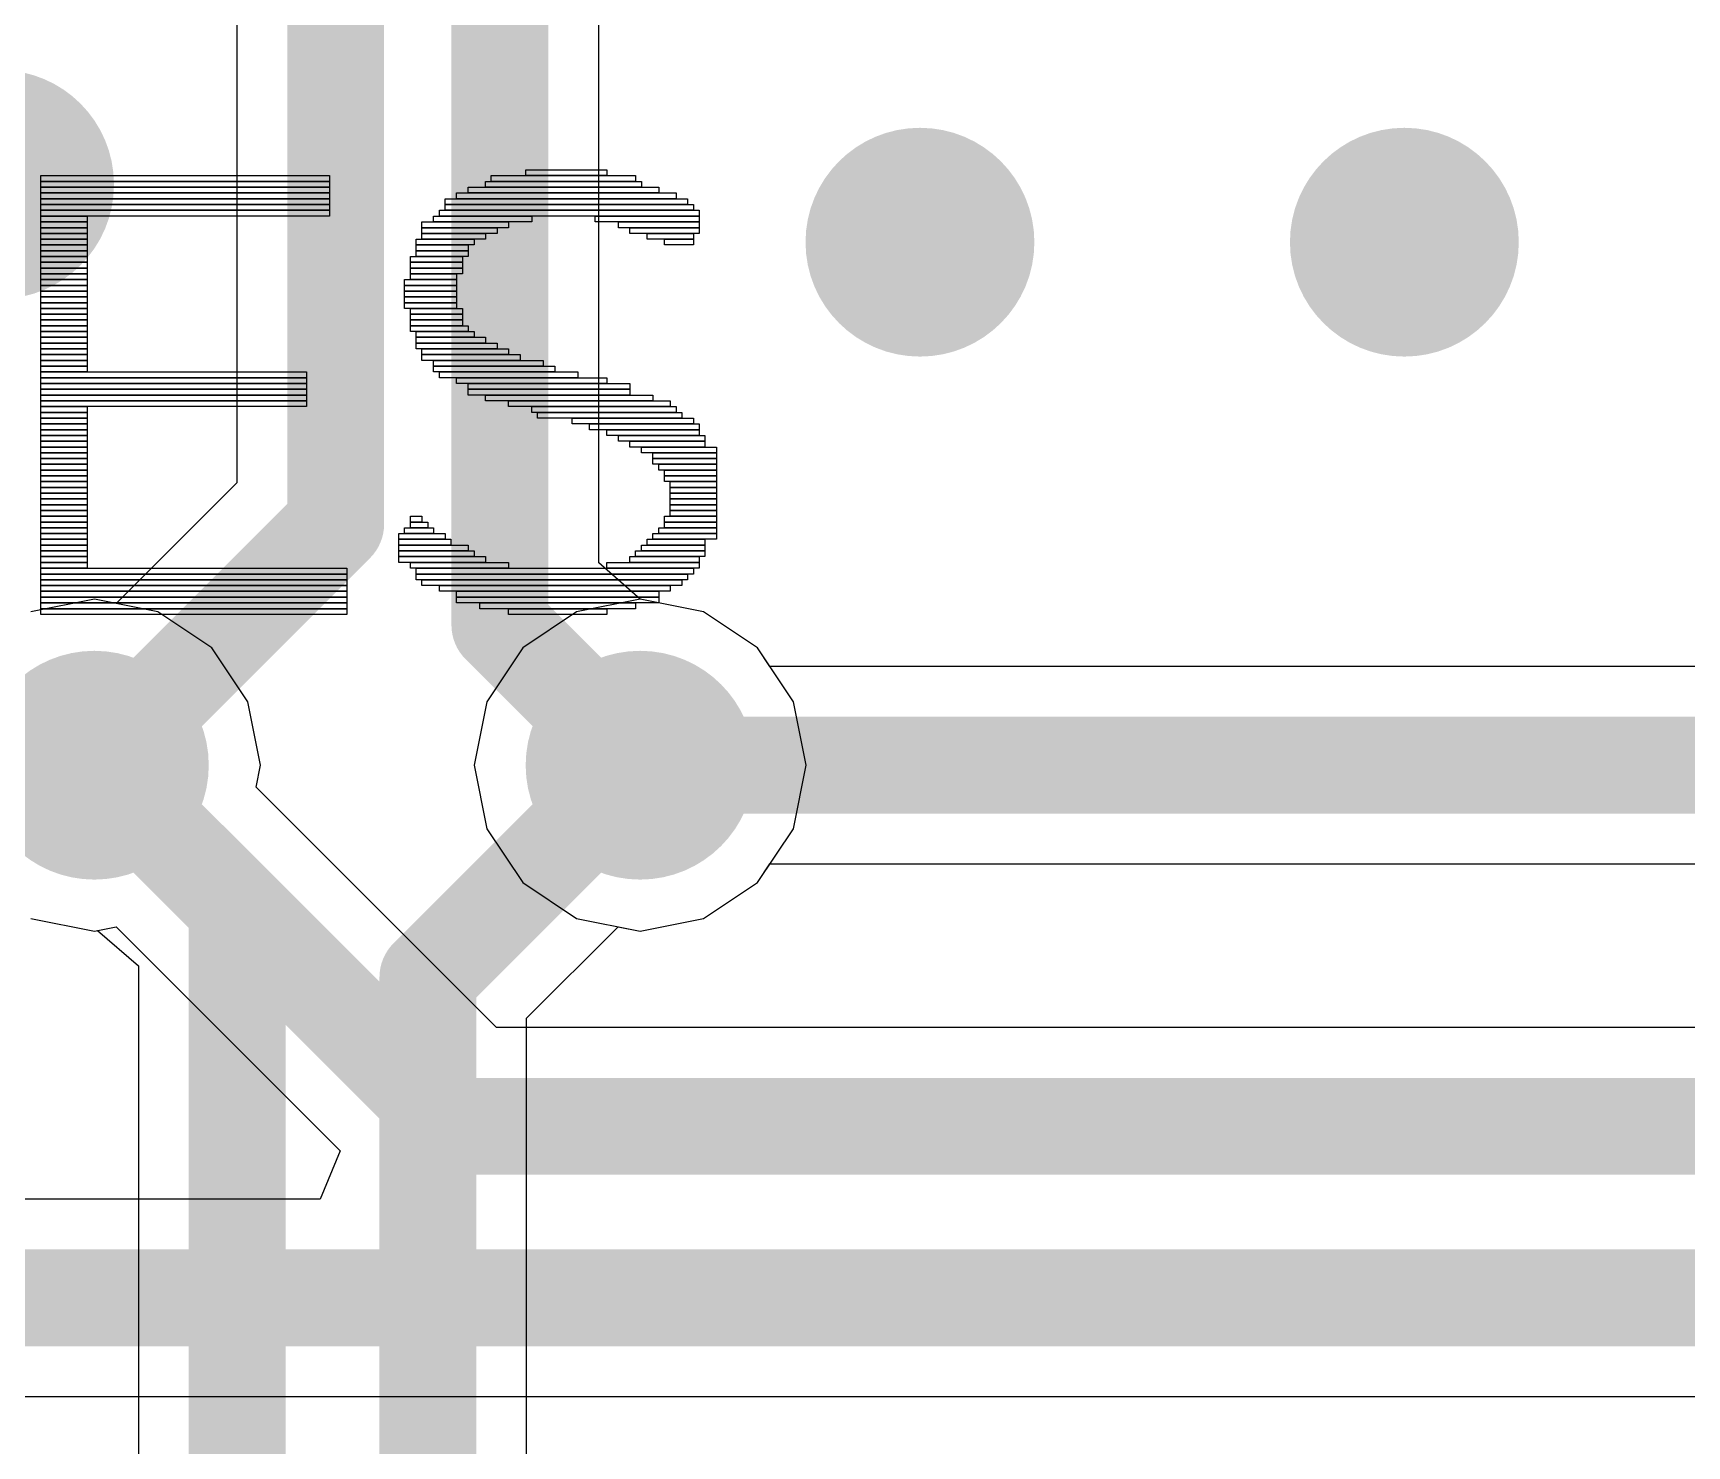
# Model space of a CAD drawing. Header units: millimetres. Extents: x -3 to 5381, y -54 to 5355.
# Drawn here: x 19.552 to 23.888, y -12.66 to -8.955 of the extents above; entities that cross this region are included whole.
import ezdxf

# ---------------------------------------------------------------- set-up
doc = ezdxf.new("R2010")
doc.units = ezdxf.units.MM
for name, color, linetype in [('BottomLayer', 5, 'Continuous'), ('TopLayer', 1, 'Continuous'), ('TopOverlay', 2, 'Continuous'), ('ViaHoleLayer', 16, 'Continuous')]:
    doc.layers.add(name, color=color, linetype=linetype)

msp = doc.modelspace()

# ---------------------------------------------------------------- hatches: boundary and pattern name
at = {"layer": 'BottomLayer'}
h = msp.add_hatch(color=5, dxfattribs=at)
edge = h.paths.add_edge_path()
edge.add_arc((19.4641, -9.3518), 0.3, 0, 360)
h = msp.add_hatch(color=5, dxfattribs=at)
edge = h.paths.add_edge_path()
edge.add_arc((21.8771, -9.5032), 0.3, 0, 360)
h = msp.add_hatch(color=5, dxfattribs=at)
edge = h.paths.add_edge_path()
edge.add_arc((23.1471, -9.5032), 0.3, 0, 360)
h = msp.add_hatch(color=5, dxfattribs=at)
edge = h.paths.add_edge_path()
edge.add_arc((19.7126, -10.8748), 0.3, 0, 360)
h = msp.add_hatch(color=5, dxfattribs=at)
edge = h.paths.add_edge_path()
edge.add_arc((21.1434, -10.8748), 0.3, 0, 360)
at = {"layer": 'TopLayer'}
h = msp.add_hatch(color=1, dxfattribs=at)
edge = h.paths.add_edge_path()
edge.add_arc((19.4641, -9.3518), 0.3, 0, 360)
h = msp.add_hatch(color=1, dxfattribs=at)
edge = h.paths.add_edge_path()
edge.add_arc((21.8771, -9.5032), 0.3, 0, 360)
h = msp.add_hatch(color=1, dxfattribs=at)
edge = h.paths.add_edge_path()
edge.add_arc((23.1471, -9.5032), 0.3, 0, 360)
h = msp.add_hatch(color=1, dxfattribs=at)
edge = h.paths.add_edge_path()
edge.add_arc((19.7126, -10.8748), 0.3, 0, 360)
h = msp.add_hatch(color=1, dxfattribs=at)
edge = h.paths.add_edge_path()
edge.add_arc((21.1434, -10.8748), 0.3, 0, 360)
at = {"layer": 'ViaHoleLayer'}
h = msp.add_hatch(color=16, dxfattribs=at)
edge = h.paths.add_edge_path()
edge.add_arc((19.4641, -9.3518), 0.15, 0, 360)
h = msp.add_hatch(color=16, dxfattribs=at)
edge = h.paths.add_edge_path()
edge.add_arc((21.8771, -9.5032), 0.15, 0, 360)
h = msp.add_hatch(color=16, dxfattribs=at)
edge = h.paths.add_edge_path()
edge.add_arc((23.1471, -9.5032), 0.15, 0, 360)
h = msp.add_hatch(color=16, dxfattribs=at)
edge = h.paths.add_edge_path()
edge.add_arc((19.7126, -10.8748), 0.15, 0, 360)
h = msp.add_hatch(color=16, dxfattribs=at)
edge = h.paths.add_edge_path()
edge.add_arc((21.1434, -10.8748), 0.15, 0, 360)

# ---------------------------------------------------------------- linework, layer by layer
at = {"layer": 'BottomLayer'}
for p, q in [((19.7126, -10.4394), (19.546, -10.4726)), ((19.8792, -10.4726), (19.7126, -10.4394)), ((21.1434, -10.4394), (20.9768, -10.4726)), ((21.31, -10.4726), (21.1434, -10.4394)), ((20.0204, -10.567), (19.8792, -10.4726)), ((20.9768, -10.4726), (20.8356, -10.567)), ((21.4512, -10.567), (21.31, -10.4726)), ((20.1148, -10.7082), (20.0204, -10.567)), ((20.8356, -10.567), (20.7412, -10.7082)), ((21.4839, -10.6158), (21.4512, -10.567)), ((29.7456, -10.6158), (21.4839, -10.6158)), ((20.1479, -10.8748), (20.1148, -10.7082)), ((20.7412, -10.7082), (20.708, -10.8748)), ((20.1365, -10.9325), (20.1479, -10.8748)), ((20.708, -10.8748), (20.7412, -11.0414)), ((20.7668, -11.5628), (20.1365, -10.9325)), ((20.7412, -11.0414), (20.8356, -11.1827)), ((21.4512, -11.1827), (21.4839, -11.1338)), ((21.4839, -11.1338), (30.4258, -11.1338)), ((20.8356, -11.1827), (20.9768, -11.277)), ((21.31, -11.277), (21.4512, -11.1827)), ((19.546, -11.277), (19.7126, -11.3102)), ((19.7126, -11.3102), (19.7702, -11.2987)), ((19.7702, -11.2987), (20.3574, -11.8858)), ((20.9768, -11.277), (21.1434, -11.3102)), ((21.1434, -11.3102), (21.31, -11.277)), ((29.9178, -11.5628), (20.7668, -11.5628)), ((20.3574, -11.8858), (20.3047, -12.0128)), ((20.3047, -12.0128), (18.3006, -12.0128)), ((18.1933, -12.5308), (29.6068, -12.5308))]:
    msp.add_line(p, q, dxfattribs=at)
at = {"layer": 'BottomLayer', "const_width": 0.254}
for points in [[(19.685, -10.8712), (19.709, -10.8712)], [(19.709, -10.8712), (19.7126, -10.8748)], [(19.7126, -10.8748), (20.6595, -11.8217)], [(21.1434, -10.8748), (30.7663, -10.8748)], [(20.6595, -11.8217), (30.2583, -11.8217)], [(18.1933, -12.2718), (29.7141, -12.2718)]]:
    msp.add_lwpolyline(points, dxfattribs=at)
at = {"layer": 'BottomLayer', "const_width": 0.127}
for points in [[(19.6215, -10.8712, 1), (19.7485, -10.8712, 1)], [(19.6455, -10.8712, 1), (19.7725, -10.8712, 1)], [(19.6455, -10.8712, 1), (19.7725, -10.8712, 1)], [(19.6491, -10.8748, 1), (19.7761, -10.8748, 1)], [(19.6491, -10.8748, 1), (19.7761, -10.8748, 1)], [(21.0799, -10.8748, 1), (21.2069, -10.8748, 1)], [(20.596, -11.8217, 1), (20.723, -11.8217, 1)], [(20.596, -11.8217, 1), (20.723, -11.8217, 1)]]:
    msp.add_lwpolyline(points, format="xyb", close=True, dxfattribs=at)
at = {"layer": 'TopLayer'}
for p, q in [((20.0864, -4.1953), (20.0864, -10.1347)), ((21.0348, -10.3438), (21.0348, -4.1953)), ((20.0864, -10.1347), (19.7702, -10.4509)), ((21.1434, -10.4394), (21.0348, -10.3438)), ((19.7126, -10.4394), (19.546, -10.4726)), ((19.7702, -10.4509), (19.7126, -10.4394)), ((21.31, -10.4726), (21.1434, -10.4394)), ((21.4512, -10.567), (21.31, -10.4726)), ((21.5456, -10.7082), (21.4512, -10.567)), ((21.5788, -10.8748), (21.5456, -10.7082)), ((21.5456, -11.0414), (21.5788, -10.8748)), ((21.4512, -11.1827), (21.5456, -11.0414)), ((21.31, -11.277), (21.4512, -11.1827)), ((19.546, -11.277), (19.7126, -11.3102)), ((19.7126, -11.3102), (19.721, -11.3085)), ((19.721, -11.3085), (19.8281, -11.4011)), ((20.846, -11.5384), (21.0858, -11.2987)), ((21.0858, -11.2987), (21.1434, -11.3102)), ((21.1434, -11.3102), (21.31, -11.277)), ((19.8281, -11.4011), (19.8281, -15.0811)), ((20.846, -15.0811), (20.846, -11.5384))]:
    msp.add_line(p, q, dxfattribs=at)
at = {"layer": 'TopLayer', "const_width": 0.254}
for points in [[(20.3454, -10.242), (20.3454, -2.7181)], [(20.7758, -10.5072), (20.7758, -2.811)], [(19.7358, -10.8516), (20.3454, -10.242)], [(20.7758, -10.5072), (21.1434, -10.8748)], [(19.7126, -10.8748), (20.0871, -11.2493)], [(20.5871, -11.4311), (21.1434, -10.8748)], [(20.0871, -15.8581), (20.0871, -11.2493)], [(20.5871, -15.8581), (20.5871, -11.4311)]]:
    msp.add_lwpolyline(points, dxfattribs=at)
at = {"layer": 'TopLayer', "const_width": 0.127}
for points in [[(20.2819, -10.242, 1), (20.4089, -10.242, 1)], [(20.2819, -10.242, 1), (20.4089, -10.242, 1)], [(20.7123, -10.5072, 1), (20.8393, -10.5072, 1)], [(20.7123, -10.5072, 1), (20.8393, -10.5072, 1)], [(19.6491, -10.8748, 1), (19.7761, -10.8748, 1)], [(19.6723, -10.8516, 1), (19.7993, -10.8516, 1)], [(21.0799, -10.8748, 1), (21.2069, -10.8748, 1)], [(21.0799, -10.8748, 1), (21.2069, -10.8748, 1)], [(20.0236, -11.2493, 1), (20.1506, -11.2493, 1)], [(20.0236, -11.2493, 1), (20.1506, -11.2493, 1)], [(20.5236, -11.4311, 1), (20.6506, -11.4311, 1)], [(20.5236, -11.4311, 1), (20.6506, -11.4311, 1)]]:
    msp.add_lwpolyline(points, format="xyb", close=True, dxfattribs=at)
at = {"layer": 'TopOverlay'}
for p, q in [((20.8441, -9.3287), (20.8441, -9.3137)), ((20.8441, -9.3137), (21.056, -9.3137)), ((21.056, -9.3137), (21.056, -9.3287)), ((19.5724, -9.3439), (19.5724, -9.3287)), ((19.5724, -9.3287), (20.3295, -9.3287)), ((20.3295, -9.3439), (19.5724, -9.3439)), ((19.5724, -9.3591), (19.5724, -9.3439)), ((19.5724, -9.3439), (20.3295, -9.3439)), ((20.3295, -9.3591), (19.5724, -9.3591)), ((19.5724, -9.3741), (19.5724, -9.3591)), ((19.5724, -9.3591), (20.3295, -9.3591)), ((20.3295, -9.3287), (20.3295, -9.3439)), ((20.3295, -9.3439), (20.3295, -9.3591)), ((20.3295, -9.3591), (20.3295, -9.3741)), ((20.6927, -9.3741), (20.6927, -9.3591)), ((20.6927, -9.3591), (21.1924, -9.3591)), ((20.7382, -9.3591), (20.7382, -9.3439)), ((20.7382, -9.3439), (21.1469, -9.3439)), ((21.1469, -9.3591), (20.7382, -9.3591)), ((20.7532, -9.3439), (20.7532, -9.3287)), ((20.7532, -9.3287), (21.1317, -9.3287)), ((21.1317, -9.3439), (20.7532, -9.3439)), ((21.056, -9.3287), (20.8441, -9.3287)), ((21.1317, -9.3287), (21.1317, -9.3439)), ((21.1469, -9.3439), (21.1469, -9.3591)), ((21.1924, -9.3591), (21.1924, -9.3741)), ((20.3295, -9.3741), (19.5724, -9.3741)), ((19.5724, -9.3894), (19.5724, -9.3741)), ((19.5724, -9.3741), (20.3295, -9.3741)), ((20.3295, -9.3894), (19.5724, -9.3894)), ((19.5724, -9.4044), (19.5724, -9.3894)), ((19.5724, -9.3894), (20.3295, -9.3894)), ((20.3295, -9.4044), (19.5724, -9.4044)), ((19.5724, -9.4196), (19.5724, -9.4044)), ((19.5724, -9.4044), (20.3295, -9.4044)), ((20.3295, -9.3741), (20.3295, -9.3894)), ((20.3295, -9.3894), (20.3295, -9.4044)), ((20.3295, -9.4044), (20.3295, -9.4196)), ((20.6323, -9.4044), (20.6323, -9.3894)), ((20.6323, -9.3894), (21.2681, -9.3894)), ((20.6323, -9.4196), (20.6323, -9.4044)), ((20.6323, -9.4044), (21.2833, -9.4044)), ((21.2681, -9.4044), (20.6323, -9.4044)), ((20.6625, -9.3894), (20.6625, -9.3741)), ((20.6625, -9.3741), (21.2378, -9.3741)), ((21.2378, -9.3894), (20.6625, -9.3894)), ((21.1924, -9.3741), (20.6927, -9.3741)), ((21.2378, -9.3741), (21.2378, -9.3894)), ((21.2681, -9.3894), (21.2681, -9.4044)), ((21.2833, -9.4044), (21.2833, -9.4196)), ((20.3295, -9.4196), (19.5724, -9.4196)), ((19.5724, -9.4348), (19.5724, -9.4196)), ((19.5724, -9.4196), (20.3295, -9.4196)), ((20.3295, -9.4348), (19.5724, -9.4348)), ((19.5724, -9.4498), (19.5724, -9.4348)), ((19.5724, -9.4348), (19.6935, -9.4348)), ((19.6935, -9.4498), (19.5724, -9.4498)), ((19.5724, -9.4651), (19.5724, -9.4498)), ((19.5724, -9.4498), (19.6935, -9.4498)), ((19.6935, -9.4348), (19.6935, -9.4498)), ((19.6935, -9.4498), (19.6935, -9.4651)), ((20.3295, -9.4196), (20.3295, -9.4348)), ((20.5716, -9.4651), (20.5716, -9.4498)), ((20.5716, -9.4498), (20.7987, -9.4498)), ((20.6018, -9.4498), (20.6018, -9.4348)), ((20.6018, -9.4348), (20.8594, -9.4348)), ((20.8594, -9.4498), (20.6018, -9.4498)), ((20.6171, -9.4348), (20.6171, -9.4196)), ((20.6171, -9.4196), (21.2983, -9.4196)), ((21.2983, -9.4348), (20.6171, -9.4348)), ((21.2833, -9.4196), (20.6323, -9.4196)), ((20.7987, -9.4498), (20.7987, -9.4651)), ((20.8594, -9.4348), (20.8594, -9.4498)), ((21.0257, -9.4498), (21.0257, -9.4348)), ((21.0257, -9.4348), (21.2983, -9.4348)), ((21.2983, -9.4498), (21.0257, -9.4498)), ((21.0864, -9.4651), (21.0864, -9.4498)), ((21.0864, -9.4498), (21.2983, -9.4498)), ((21.2983, -9.4196), (21.2983, -9.4348)), ((21.2983, -9.4348), (21.2983, -9.4498)), ((21.2983, -9.4498), (21.2983, -9.4651)), ((19.6935, -9.4651), (19.5724, -9.4651)), ((19.5724, -9.48), (19.5724, -9.4651)), ((19.5724, -9.4651), (19.6935, -9.4651)), ((19.6935, -9.48), (19.5724, -9.48)), ((19.5724, -9.4953), (19.5724, -9.48)), ((19.5724, -9.48), (19.6935, -9.48)), ((19.6935, -9.4953), (19.5724, -9.4953)), ((19.5724, -9.5105), (19.5724, -9.4953)), ((19.5724, -9.4953), (19.6935, -9.4953)), ((19.6935, -9.4651), (19.6935, -9.48)), ((19.6935, -9.48), (19.6935, -9.4953)), ((19.6935, -9.4953), (19.6935, -9.5105)), ((20.5566, -9.5105), (20.5566, -9.4953)), ((20.5566, -9.4953), (20.708, -9.4953)), ((20.7987, -9.4651), (20.5716, -9.4651)), ((20.5716, -9.48), (20.5716, -9.4651)), ((20.5716, -9.4651), (20.7684, -9.4651)), ((20.7684, -9.48), (20.5716, -9.48)), ((20.5716, -9.4953), (20.5716, -9.48)), ((20.5716, -9.48), (20.7382, -9.48)), ((20.7382, -9.4953), (20.5716, -9.4953)), ((20.708, -9.4953), (20.708, -9.5105)), ((20.7382, -9.48), (20.7382, -9.4953)), ((20.7684, -9.4651), (20.7684, -9.48)), ((21.2983, -9.4651), (21.0864, -9.4651)), ((21.1167, -9.48), (21.1167, -9.4651)), ((21.1167, -9.4651), (21.2983, -9.4651)), ((21.2983, -9.48), (21.1167, -9.48)), ((21.1621, -9.4953), (21.1621, -9.48)), ((21.1621, -9.48), (21.2833, -9.48)), ((21.2833, -9.4953), (21.1621, -9.4953)), ((21.2073, -9.5105), (21.2073, -9.4953)), ((21.2073, -9.4953), (21.283, -9.4953)), ((21.283, -9.4953), (21.283, -9.5105)), ((21.2833, -9.48), (21.2833, -9.4953)), ((21.2983, -9.4651), (21.2983, -9.48)), ((19.6935, -9.5105), (19.5724, -9.5105)), ((19.5724, -9.5255), (19.5724, -9.5105)), ((19.5724, -9.5105), (19.6935, -9.5105)), ((19.6935, -9.5255), (19.5724, -9.5255)), ((19.5724, -9.5407), (19.5724, -9.5255)), ((19.5724, -9.5255), (19.6935, -9.5255)), ((19.6935, -9.5105), (19.6935, -9.5255)), ((19.6935, -9.5255), (19.6935, -9.5407)), ((20.708, -9.5105), (20.5566, -9.5105)), ((20.5566, -9.5255), (20.5566, -9.5105)), ((20.5566, -9.5105), (20.6927, -9.5105)), ((20.6927, -9.5255), (20.5566, -9.5255)), ((20.5566, -9.5407), (20.5566, -9.5255)), ((20.5566, -9.5255), (20.6927, -9.5255)), ((20.6927, -9.5105), (20.6927, -9.5255)), ((20.6927, -9.5255), (20.6927, -9.5407)), ((21.283, -9.5105), (21.2073, -9.5105)), ((19.6935, -9.5407), (19.5724, -9.5407)), ((19.5724, -9.5557), (19.5724, -9.5407)), ((19.5724, -9.5407), (19.6935, -9.5407)), ((19.6935, -9.5557), (19.5724, -9.5557)), ((19.5724, -9.571), (19.5724, -9.5557)), ((19.5724, -9.5557), (19.6935, -9.5557)), ((19.5724, -9.5862), (19.5724, -9.571)), ((19.5724, -9.571), (19.6935, -9.571)), ((19.6935, -9.571), (19.5724, -9.571)), ((19.6935, -9.5407), (19.6935, -9.5557)), ((19.6935, -9.5557), (19.6935, -9.571)), ((19.6935, -9.571), (19.6935, -9.5862)), ((20.5414, -9.5557), (20.5414, -9.5407)), ((20.5414, -9.5407), (20.6775, -9.5407)), ((20.6775, -9.5557), (20.5414, -9.5557)), ((20.5414, -9.571), (20.5414, -9.5557)), ((20.5414, -9.5557), (20.6775, -9.5557)), ((20.6775, -9.571), (20.5414, -9.571)), ((20.5414, -9.5862), (20.5414, -9.571)), ((20.5414, -9.571), (20.6775, -9.571)), ((20.6927, -9.5407), (20.5566, -9.5407)), ((20.6775, -9.5407), (20.6775, -9.5557)), ((20.6775, -9.5557), (20.6775, -9.571)), ((20.6775, -9.571), (20.6775, -9.5862)), ((19.6935, -9.5862), (19.5724, -9.5862)), ((19.5724, -9.6012), (19.5724, -9.5862)), ((19.5724, -9.5862), (19.6935, -9.5862)), ((19.6935, -9.6012), (19.5724, -9.6012)), ((19.5724, -9.6164), (19.5724, -9.6012)), ((19.5724, -9.6012), (19.6935, -9.6012)), ((19.6935, -9.6164), (19.5724, -9.6164)), ((19.5724, -9.6314), (19.5724, -9.6164)), ((19.5724, -9.6164), (19.6935, -9.6164)), ((19.6935, -9.5862), (19.6935, -9.6012)), ((19.6935, -9.6012), (19.6935, -9.6164)), ((19.6935, -9.6164), (19.6935, -9.6314)), ((20.5261, -9.6164), (20.5261, -9.6012)), ((20.5261, -9.6012), (20.6625, -9.6012)), ((20.6625, -9.6164), (20.5261, -9.6164)), ((20.5261, -9.6314), (20.5261, -9.6164)), ((20.5261, -9.6164), (20.6625, -9.6164)), ((20.6775, -9.5862), (20.5414, -9.5862)), ((20.5414, -9.6012), (20.5414, -9.5862)), ((20.5414, -9.5862), (20.6625, -9.5862)), ((20.6625, -9.6012), (20.5414, -9.6012)), ((20.6625, -9.5862), (20.6625, -9.6012)), ((20.6625, -9.6012), (20.6625, -9.6164)), ((20.6625, -9.6164), (20.6625, -9.6314)), ((19.6935, -9.6314), (19.5724, -9.6314)), ((19.5724, -9.6467), (19.5724, -9.6314)), ((19.5724, -9.6314), (19.6935, -9.6314)), ((19.6935, -9.6467), (19.5724, -9.6467)), ((19.5724, -9.6619), (19.5724, -9.6467)), ((19.5724, -9.6467), (19.6935, -9.6467)), ((19.5724, -9.6769), (19.5724, -9.6619)), ((19.5724, -9.6619), (19.6935, -9.6619)), ((19.6935, -9.6619), (19.5724, -9.6619)), ((19.6935, -9.6314), (19.6935, -9.6467)), ((19.6935, -9.6467), (19.6935, -9.6619)), ((19.6935, -9.6619), (19.6935, -9.6769)), ((20.6625, -9.6314), (20.5261, -9.6314)), ((20.5261, -9.6467), (20.5261, -9.6314)), ((20.5261, -9.6314), (20.6625, -9.6314)), ((20.6625, -9.6467), (20.5261, -9.6467)), ((20.5261, -9.6619), (20.5261, -9.6467)), ((20.5261, -9.6467), (20.6625, -9.6467)), ((20.6625, -9.6619), (20.5261, -9.6619)), ((20.5261, -9.6769), (20.5261, -9.6619)), ((20.5261, -9.6619), (20.6625, -9.6619)), ((20.6625, -9.6314), (20.6625, -9.6467)), ((20.6625, -9.6467), (20.6625, -9.6619)), ((20.6625, -9.6619), (20.6625, -9.6769)), ((19.6935, -9.6769), (19.5724, -9.6769)), ((19.5724, -9.6921), (19.5724, -9.6769)), ((19.5724, -9.6769), (19.6935, -9.6769)), ((19.6935, -9.6921), (19.5724, -9.6921)), ((19.5724, -9.7071), (19.5724, -9.6921)), ((19.5724, -9.6921), (19.6935, -9.6921)), ((19.6935, -9.7071), (19.5724, -9.7071)), ((19.5724, -9.7224), (19.5724, -9.7071)), ((19.5724, -9.7071), (19.6935, -9.7071)), ((19.6935, -9.6769), (19.6935, -9.6921)), ((19.6935, -9.6921), (19.6935, -9.7071)), ((19.6935, -9.7071), (19.6935, -9.7224)), ((20.6625, -9.6769), (20.5261, -9.6769)), ((20.5414, -9.6921), (20.5414, -9.6769)), ((20.5414, -9.6769), (20.6775, -9.6769)), ((20.6775, -9.6921), (20.5414, -9.6921)), ((20.5414, -9.7071), (20.5414, -9.6921)), ((20.5414, -9.6921), (20.6775, -9.6921)), ((20.6775, -9.7071), (20.5414, -9.7071)), ((20.5414, -9.7224), (20.5414, -9.7071)), ((20.5414, -9.7071), (20.6775, -9.7071)), ((20.6775, -9.6769), (20.6775, -9.6921)), ((20.6775, -9.6921), (20.6775, -9.7071)), ((20.6775, -9.7071), (20.6775, -9.7224)), ((19.5724, -9.7376), (19.5724, -9.7224)), ((19.5724, -9.7224), (19.6935, -9.7224)), ((19.6935, -9.7224), (19.5724, -9.7224)), ((19.6935, -9.7376), (19.5724, -9.7376)), ((19.5724, -9.7526), (19.5724, -9.7376)), ((19.5724, -9.7376), (19.6935, -9.7376)), ((19.6935, -9.7526), (19.5724, -9.7526)), ((19.5724, -9.7678), (19.5724, -9.7526)), ((19.5724, -9.7526), (19.6935, -9.7526)), ((19.6935, -9.7224), (19.6935, -9.7376)), ((19.6935, -9.7376), (19.6935, -9.7526)), ((19.6935, -9.7526), (19.6935, -9.7678)), ((20.6775, -9.7224), (20.5414, -9.7224)), ((20.5414, -9.7376), (20.5414, -9.7224)), ((20.5414, -9.7224), (20.6927, -9.7224)), ((20.6927, -9.7376), (20.5414, -9.7376)), ((20.5566, -9.7526), (20.5566, -9.7376)), ((20.5566, -9.7376), (20.708, -9.7376)), ((20.708, -9.7526), (20.5566, -9.7526)), ((20.5566, -9.7678), (20.5566, -9.7526)), ((20.5566, -9.7526), (20.7382, -9.7526)), ((20.6927, -9.7224), (20.6927, -9.7376)), ((20.708, -9.7376), (20.708, -9.7526)), ((20.7382, -9.7526), (20.7382, -9.7678)), ((19.6935, -9.7678), (19.5724, -9.7678)), ((19.5724, -9.7828), (19.5724, -9.7678)), ((19.5724, -9.7678), (19.6935, -9.7678)), ((19.6935, -9.7828), (19.5724, -9.7828)), ((19.5724, -9.798), (19.5724, -9.7828)), ((19.5724, -9.7828), (19.6935, -9.7828)), ((19.6935, -9.798), (19.5724, -9.798)), ((19.5724, -9.8133), (19.5724, -9.798)), ((19.5724, -9.798), (19.6935, -9.798)), ((19.6935, -9.7678), (19.6935, -9.7828)), ((19.6935, -9.7828), (19.6935, -9.798)), ((19.6935, -9.798), (19.6935, -9.8133)), ((20.7382, -9.7678), (20.5566, -9.7678)), ((20.5566, -9.7828), (20.5566, -9.7678)), ((20.5566, -9.7678), (20.7684, -9.7678)), ((20.7684, -9.7828), (20.5566, -9.7828)), ((20.5716, -9.798), (20.5716, -9.7828)), ((20.5716, -9.7828), (20.7987, -9.7828)), ((20.7987, -9.798), (20.5716, -9.798)), ((20.5716, -9.8133), (20.5716, -9.798)), ((20.5716, -9.798), (20.8289, -9.798)), ((20.7684, -9.7678), (20.7684, -9.7828)), ((20.7987, -9.7828), (20.7987, -9.798)), ((20.8289, -9.798), (20.8289, -9.8133)), ((19.6935, -9.8133), (19.5724, -9.8133)), ((19.5724, -9.8283), (19.5724, -9.8133)), ((19.5724, -9.8133), (19.6935, -9.8133)), ((19.6935, -9.8283), (19.5724, -9.8283)), ((19.5724, -9.8435), (19.5724, -9.8283)), ((19.5724, -9.8283), (19.6935, -9.8283)), ((19.6935, -9.8133), (19.6935, -9.8283)), ((19.6935, -9.8283), (19.6935, -9.8435)), ((20.8289, -9.8133), (20.5716, -9.8133)), ((20.6018, -9.8283), (20.6018, -9.8133)), ((20.6018, -9.8133), (20.8896, -9.8133)), ((20.8896, -9.8283), (20.6018, -9.8283)), ((20.6018, -9.8435), (20.6018, -9.8283)), ((20.6018, -9.8283), (20.9198, -9.8283)), ((20.8896, -9.8133), (20.8896, -9.8283)), ((20.9198, -9.8283), (20.9198, -9.8435)), ((19.6935, -9.8435), (19.5724, -9.8435)), ((19.5724, -9.8585), (19.5724, -9.8435)), ((19.5724, -9.8435), (20.2688, -9.8435)), ((20.2688, -9.8585), (19.5724, -9.8585)), ((19.5724, -9.8737), (19.5724, -9.8585)), ((19.5724, -9.8585), (20.2688, -9.8585)), ((20.2688, -9.8737), (19.5724, -9.8737)), ((19.5724, -9.889), (19.5724, -9.8737)), ((19.5724, -9.8737), (20.2688, -9.8737)), ((20.2688, -9.8435), (20.2688, -9.8585)), ((20.2688, -9.8585), (20.2688, -9.8737)), ((20.2688, -9.8737), (20.2688, -9.889)), ((20.9198, -9.8435), (20.6018, -9.8435)), ((20.6171, -9.8585), (20.6171, -9.8435)), ((20.6171, -9.8435), (20.9803, -9.8435)), ((20.9803, -9.8585), (20.6171, -9.8585)), ((20.6625, -9.8737), (20.6625, -9.8585)), ((20.6625, -9.8585), (21.056, -9.8585)), ((21.056, -9.8737), (20.6625, -9.8737)), ((20.6927, -9.889), (20.6927, -9.8737)), ((20.6927, -9.8737), (21.1167, -9.8737)), ((20.9803, -9.8435), (20.9803, -9.8585)), ((21.056, -9.8585), (21.056, -9.8737)), ((21.1167, -9.8737), (21.1167, -9.889)), ((20.2688, -9.889), (19.5724, -9.889)), ((19.5724, -9.904), (19.5724, -9.889)), ((19.5724, -9.889), (20.2688, -9.889)), ((20.2688, -9.904), (19.5724, -9.904)), ((19.5724, -9.9192), (19.5724, -9.904)), ((19.5724, -9.904), (20.2688, -9.904)), ((20.2688, -9.9192), (19.5724, -9.9192)), ((19.5724, -9.9342), (19.5724, -9.9192)), ((19.5724, -9.9192), (20.2688, -9.9192)), ((20.2688, -9.889), (20.2688, -9.904)), ((20.2688, -9.904), (20.2688, -9.9192)), ((20.2688, -9.9192), (20.2688, -9.9342)), ((21.1167, -9.889), (20.6927, -9.889)), ((20.6927, -9.904), (20.6927, -9.889)), ((20.6927, -9.889), (21.1167, -9.889)), ((21.1167, -9.904), (20.6927, -9.904)), ((20.7382, -9.9192), (20.7382, -9.904)), ((20.7382, -9.904), (21.1771, -9.904)), ((21.1771, -9.9192), (20.7382, -9.9192)), ((20.7987, -9.9342), (20.7987, -9.9192)), ((20.7987, -9.9192), (21.2226, -9.9192)), ((21.1167, -9.889), (21.1167, -9.904)), ((21.1771, -9.904), (21.1771, -9.9192)), ((21.2226, -9.9192), (21.2226, -9.9342)), ((20.2688, -9.9342), (19.5724, -9.9342)), ((19.5724, -9.9494), (19.5724, -9.9342)), ((19.5724, -9.9342), (19.6935, -9.9342)), ((19.6935, -9.9494), (19.5724, -9.9494)), ((19.5724, -9.9647), (19.5724, -9.9494)), ((19.5724, -9.9494), (19.6935, -9.9494)), ((19.6935, -9.9647), (19.5724, -9.9647)), ((19.5724, -9.9797), (19.5724, -9.9647)), ((19.5724, -9.9647), (19.6935, -9.9647)), ((19.6935, -9.9342), (19.6935, -9.9494)), ((19.6935, -9.9494), (19.6935, -9.9647)), ((19.6935, -9.9647), (19.6935, -9.9797)), ((21.2226, -9.9342), (20.7987, -9.9342)), ((20.8594, -9.9494), (20.8594, -9.9342)), ((20.8594, -9.9342), (21.2378, -9.9342)), ((21.2378, -9.9494), (20.8594, -9.9494)), ((20.8744, -9.9647), (20.8744, -9.9494)), ((20.8744, -9.9494), (21.2528, -9.9494)), ((21.2528, -9.9647), (20.8744, -9.9647)), ((20.9653, -9.9797), (20.9653, -9.9647)), ((20.9653, -9.9647), (21.283, -9.9647)), ((21.2378, -9.9342), (21.2378, -9.9494)), ((21.2528, -9.9494), (21.2528, -9.9647)), ((21.283, -9.9647), (21.283, -9.9797)), ((19.6935, -9.9797), (19.5724, -9.9797)), ((19.5724, -9.9949), (19.5724, -9.9797)), ((19.5724, -9.9797), (19.6935, -9.9797)), ((19.5724, -10.0099), (19.5724, -9.9949)), ((19.5724, -9.9949), (19.6935, -9.9949)), ((19.6935, -9.9949), (19.5724, -9.9949)), ((19.6935, -10.0099), (19.5724, -10.0099)), ((19.5724, -10.0251), (19.5724, -10.0099)), ((19.5724, -10.0099), (19.6935, -10.0099)), ((19.6935, -9.9797), (19.6935, -9.9949)), ((19.6935, -9.9949), (19.6935, -10.0099)), ((19.6935, -10.0099), (19.6935, -10.0251)), ((21.283, -9.9797), (20.9653, -9.9797)), ((21.0108, -9.9949), (21.0108, -9.9797)), ((21.0108, -9.9797), (21.2983, -9.9797)), ((21.2983, -9.9949), (21.0108, -9.9949)), ((21.056, -10.0099), (21.056, -9.9949)), ((21.056, -9.9949), (21.2983, -9.9949)), ((21.2983, -10.0099), (21.056, -10.0099)), ((21.0864, -10.0251), (21.0864, -10.0099)), ((21.0864, -10.0099), (21.3135, -10.0099)), ((21.2983, -9.9797), (21.2983, -9.9949)), ((21.2983, -9.9949), (21.2983, -10.0099)), ((21.3135, -10.0099), (21.3135, -10.0251)), ((19.6935, -10.0251), (19.5724, -10.0251)), ((19.5724, -10.0404), (19.5724, -10.0251)), ((19.5724, -10.0251), (19.6935, -10.0251)), ((19.6935, -10.0404), (19.5724, -10.0404)), ((19.5724, -10.0554), (19.5724, -10.0404)), ((19.5724, -10.0404), (19.6935, -10.0404)), ((19.6935, -10.0554), (19.5724, -10.0554)), ((19.5724, -10.0706), (19.5724, -10.0554)), ((19.5724, -10.0554), (19.6935, -10.0554)), ((19.6935, -10.0251), (19.6935, -10.0404)), ((19.6935, -10.0404), (19.6935, -10.0554)), ((19.6935, -10.0554), (19.6935, -10.0706)), ((21.3135, -10.0251), (21.0864, -10.0251)), ((21.1167, -10.0404), (21.1167, -10.0251)), ((21.1167, -10.0251), (21.3135, -10.0251)), ((21.3135, -10.0404), (21.1167, -10.0404)), ((21.1469, -10.0554), (21.1469, -10.0404)), ((21.1469, -10.0404), (21.3437, -10.0404)), ((21.3437, -10.0554), (21.1469, -10.0554)), ((21.1771, -10.0706), (21.1771, -10.0554)), ((21.1771, -10.0554), (21.3437, -10.0554)), ((21.3135, -10.0251), (21.3135, -10.0404)), ((21.3437, -10.0404), (21.3437, -10.0554)), ((21.3437, -10.0554), (21.3437, -10.0706)), ((19.6935, -10.0706), (19.5724, -10.0706)), ((19.5724, -10.0856), (19.5724, -10.0706)), ((19.5724, -10.0706), (19.6935, -10.0706)), ((19.6935, -10.0856), (19.5724, -10.0856)), ((19.5724, -10.1008), (19.5724, -10.0856)), ((19.5724, -10.0856), (19.6935, -10.0856)), ((19.6935, -10.1008), (19.5724, -10.1008)), ((19.5724, -10.1161), (19.5724, -10.1008)), ((19.5724, -10.1008), (19.6935, -10.1008)), ((19.6935, -10.0706), (19.6935, -10.0856)), ((19.6935, -10.0856), (19.6935, -10.1008)), ((19.6935, -10.1008), (19.6935, -10.1161)), ((21.3437, -10.0706), (21.1771, -10.0706)), ((21.1771, -10.0856), (21.1771, -10.0706)), ((21.1771, -10.0706), (21.3437, -10.0706)), ((21.3437, -10.0856), (21.1771, -10.0856)), ((21.1924, -10.1008), (21.1924, -10.0856)), ((21.1924, -10.0856), (21.3437, -10.0856)), ((21.3437, -10.1008), (21.1924, -10.1008)), ((21.2073, -10.1161), (21.2073, -10.1008)), ((21.2073, -10.1008), (21.3437, -10.1008)), ((21.3437, -10.0706), (21.3437, -10.0856)), ((21.3437, -10.0856), (21.3437, -10.1008)), ((21.3437, -10.1008), (21.3437, -10.1161)), ((19.6935, -10.1161), (19.5724, -10.1161)), ((19.5724, -10.131), (19.5724, -10.1161)), ((19.5724, -10.1161), (19.6935, -10.1161)), ((19.6935, -10.131), (19.5724, -10.131)), ((19.5724, -10.1463), (19.5724, -10.131)), ((19.5724, -10.131), (19.6935, -10.131)), ((19.6935, -10.1161), (19.6935, -10.131)), ((19.6935, -10.131), (19.6935, -10.1463)), ((21.3437, -10.1161), (21.2073, -10.1161)), ((21.2073, -10.131), (21.2073, -10.1161)), ((21.2073, -10.1161), (21.3437, -10.1161)), ((21.3437, -10.131), (21.2073, -10.131)), ((21.2226, -10.1463), (21.2226, -10.131)), ((21.2226, -10.131), (21.3437, -10.131)), ((21.3437, -10.1161), (21.3437, -10.131)), ((21.3437, -10.131), (21.3437, -10.1463)), ((19.5724, -10.1613), (19.5724, -10.1463)), ((19.5724, -10.1463), (19.6935, -10.1463)), ((19.6935, -10.1463), (19.5724, -10.1463)), ((19.6935, -10.1613), (19.5724, -10.1613)), ((19.5724, -10.1765), (19.5724, -10.1613)), ((19.5724, -10.1613), (19.6935, -10.1613)), ((19.6935, -10.1765), (19.5724, -10.1765)), ((19.5724, -10.1918), (19.5724, -10.1765)), ((19.5724, -10.1765), (19.6935, -10.1765)), ((19.6935, -10.1463), (19.6935, -10.1613)), ((19.6935, -10.1613), (19.6935, -10.1765)), ((19.6935, -10.1765), (19.6935, -10.1918)), ((21.3437, -10.1463), (21.2226, -10.1463)), ((21.2226, -10.1613), (21.2226, -10.1463)), ((21.2226, -10.1463), (21.3437, -10.1463)), ((21.2226, -10.1765), (21.2226, -10.1613)), ((21.2226, -10.1613), (21.3437, -10.1613)), ((21.3437, -10.1613), (21.2226, -10.1613)), ((21.3437, -10.1765), (21.2226, -10.1765)), ((21.2226, -10.1918), (21.2226, -10.1765)), ((21.2226, -10.1765), (21.3437, -10.1765)), ((21.3437, -10.1463), (21.3437, -10.1613)), ((21.3437, -10.1613), (21.3437, -10.1765)), ((21.3437, -10.1765), (21.3437, -10.1918)), ((19.6935, -10.1918), (19.5724, -10.1918)), ((19.5724, -10.2067), (19.5724, -10.1918)), ((19.5724, -10.1918), (19.6935, -10.1918)), ((19.6935, -10.2067), (19.5724, -10.2067)), ((19.5724, -10.222), (19.5724, -10.2067)), ((19.5724, -10.2067), (19.6935, -10.2067)), ((19.6935, -10.222), (19.5724, -10.222)), ((19.5724, -10.237), (19.5724, -10.222)), ((19.5724, -10.222), (19.6935, -10.222)), ((19.6935, -10.1918), (19.6935, -10.2067)), ((19.6935, -10.2067), (19.6935, -10.222)), ((19.6935, -10.222), (19.6935, -10.237)), ((20.5414, -10.237), (20.5414, -10.222)), ((20.5414, -10.222), (20.5716, -10.222)), ((20.5716, -10.222), (20.5716, -10.237)), ((21.2073, -10.237), (21.2073, -10.222)), ((21.2073, -10.222), (21.3437, -10.222)), ((21.2226, -10.2067), (21.2226, -10.1918)), ((21.2226, -10.1918), (21.3437, -10.1918)), ((21.3437, -10.1918), (21.2226, -10.1918)), ((21.3437, -10.2067), (21.2226, -10.2067)), ((21.2226, -10.222), (21.2226, -10.2067)), ((21.2226, -10.2067), (21.3437, -10.2067)), ((21.3437, -10.222), (21.2226, -10.222)), ((21.3437, -10.1918), (21.3437, -10.2067)), ((21.3437, -10.2067), (21.3437, -10.222)), ((21.3437, -10.222), (21.3437, -10.237)), ((19.6935, -10.237), (19.5724, -10.237)), ((19.5724, -10.2522), (19.5724, -10.237)), ((19.5724, -10.237), (19.6935, -10.237)), ((19.6935, -10.2522), (19.5724, -10.2522)), ((19.5724, -10.2674), (19.5724, -10.2522)), ((19.5724, -10.2522), (19.6935, -10.2522)), ((19.6935, -10.2674), (19.5724, -10.2674)), ((19.5724, -10.2824), (19.5724, -10.2674)), ((19.5724, -10.2674), (19.6935, -10.2674)), ((19.6935, -10.237), (19.6935, -10.2522)), ((19.6935, -10.2522), (19.6935, -10.2674)), ((19.6935, -10.2674), (19.6935, -10.2824)), ((20.5111, -10.2824), (20.5111, -10.2674)), ((20.5111, -10.2674), (20.6323, -10.2674)), ((20.5261, -10.2674), (20.5261, -10.2522)), ((20.5261, -10.2522), (20.6018, -10.2522)), ((20.6018, -10.2674), (20.5261, -10.2674)), ((20.5716, -10.237), (20.5414, -10.237)), ((20.5414, -10.2522), (20.5414, -10.237)), ((20.5414, -10.237), (20.5868, -10.237)), ((20.5868, -10.2522), (20.5414, -10.2522)), ((20.5868, -10.237), (20.5868, -10.2522)), ((20.6018, -10.2522), (20.6018, -10.2674)), ((20.6323, -10.2674), (20.6323, -10.2824)), ((21.1771, -10.2824), (21.1771, -10.2674)), ((21.1771, -10.2674), (21.3437, -10.2674)), ((21.1924, -10.2674), (21.1924, -10.2522)), ((21.1924, -10.2522), (21.3437, -10.2522)), ((21.3437, -10.2674), (21.1924, -10.2674)), ((21.3437, -10.237), (21.2073, -10.237)), ((21.2073, -10.2522), (21.2073, -10.237)), ((21.2073, -10.237), (21.3437, -10.237)), ((21.3437, -10.2522), (21.2073, -10.2522)), ((21.3437, -10.237), (21.3437, -10.2522)), ((21.3437, -10.2522), (21.3437, -10.2674)), ((21.3437, -10.2674), (21.3437, -10.2824)), ((19.6935, -10.2824), (19.5724, -10.2824)), ((19.5724, -10.2977), (19.5724, -10.2824)), ((19.5724, -10.2824), (19.6935, -10.2824)), ((19.6935, -10.2977), (19.5724, -10.2977)), ((19.5724, -10.3129), (19.5724, -10.2977)), ((19.5724, -10.2977), (19.6935, -10.2977)), ((19.6935, -10.3129), (19.5724, -10.3129)), ((19.5724, -10.3279), (19.5724, -10.3129)), ((19.5724, -10.3129), (19.6935, -10.3129)), ((19.6935, -10.2824), (19.6935, -10.2977)), ((19.6935, -10.2977), (19.6935, -10.3129)), ((19.6935, -10.3129), (19.6935, -10.3279)), ((20.6323, -10.2824), (20.5111, -10.2824)), ((20.5111, -10.2977), (20.5111, -10.2824)), ((20.5111, -10.2824), (20.6473, -10.2824)), ((20.6473, -10.2977), (20.5111, -10.2977)), ((20.5111, -10.3129), (20.5111, -10.2977)), ((20.5111, -10.2977), (20.6927, -10.2977)), ((20.6927, -10.3129), (20.5111, -10.3129)), ((20.5111, -10.3279), (20.5111, -10.3129)), ((20.5111, -10.3129), (20.708, -10.3129)), ((20.6473, -10.2824), (20.6473, -10.2977)), ((20.6927, -10.2977), (20.6927, -10.3129)), ((20.708, -10.3129), (20.708, -10.3279)), ((21.1317, -10.3279), (21.1317, -10.3129)), ((21.1317, -10.3129), (21.3135, -10.3129)), ((21.1469, -10.3129), (21.1469, -10.2977)), ((21.1469, -10.2977), (21.3135, -10.2977)), ((21.3135, -10.3129), (21.1469, -10.3129)), ((21.1621, -10.2977), (21.1621, -10.2824)), ((21.1621, -10.2824), (21.3135, -10.2824)), ((21.3135, -10.2977), (21.1621, -10.2977)), ((21.3437, -10.2824), (21.1771, -10.2824)), ((21.3135, -10.2824), (21.3135, -10.2977)), ((21.3135, -10.2977), (21.3135, -10.3129)), ((21.3135, -10.3129), (21.3135, -10.3279)), ((19.6935, -10.3279), (19.5724, -10.3279)), ((19.5724, -10.3431), (19.5724, -10.3279)), ((19.5724, -10.3279), (19.6935, -10.3279)), ((19.6935, -10.3431), (19.5724, -10.3431)), ((19.5724, -10.3581), (19.5724, -10.3431)), ((19.5724, -10.3431), (19.6935, -10.3431)), ((19.5724, -10.3734), (19.5724, -10.3581)), ((19.5724, -10.3581), (20.3747, -10.3581)), ((19.6935, -10.3581), (19.5724, -10.3581)), ((19.6935, -10.3279), (19.6935, -10.3431)), ((19.6935, -10.3431), (19.6935, -10.3581)), ((20.3747, -10.3581), (20.3747, -10.3734)), ((20.708, -10.3279), (20.5111, -10.3279)), ((20.5111, -10.3431), (20.5111, -10.3279)), ((20.5111, -10.3279), (20.7382, -10.3279)), ((20.7382, -10.3431), (20.5111, -10.3431)), ((20.5414, -10.3581), (20.5414, -10.3431)), ((20.5414, -10.3431), (20.7987, -10.3431)), ((20.7987, -10.3581), (20.5414, -10.3581)), ((20.5566, -10.3734), (20.5566, -10.3581)), ((20.5566, -10.3581), (21.2833, -10.3581)), ((20.7382, -10.3279), (20.7382, -10.3431)), ((20.7987, -10.3431), (20.7987, -10.3581)), ((21.056, -10.3581), (21.056, -10.3431)), ((21.056, -10.3431), (21.2983, -10.3431)), ((21.2983, -10.3581), (21.056, -10.3581)), ((21.1167, -10.3431), (21.1167, -10.3279)), ((21.1167, -10.3279), (21.2983, -10.3279)), ((21.2983, -10.3431), (21.1167, -10.3431)), ((21.3135, -10.3279), (21.1317, -10.3279)), ((21.2833, -10.3581), (21.2833, -10.3734)), ((21.2983, -10.3279), (21.2983, -10.3431)), ((21.2983, -10.3431), (21.2983, -10.3581)), ((20.3747, -10.3734), (19.5724, -10.3734)), ((19.5724, -10.3886), (19.5724, -10.3734)), ((19.5724, -10.3734), (20.3747, -10.3734)), ((20.3747, -10.3886), (19.5724, -10.3886)), ((19.5724, -10.4036), (19.5724, -10.3886)), ((19.5724, -10.3886), (20.3747, -10.3886)), ((20.3747, -10.4036), (19.5724, -10.4036)), ((19.5724, -10.4188), (19.5724, -10.4036)), ((19.5724, -10.4036), (20.3747, -10.4036)), ((20.3747, -10.3734), (20.3747, -10.3886)), ((20.3747, -10.3886), (20.3747, -10.4036)), ((20.3747, -10.4036), (20.3747, -10.4188)), ((21.2833, -10.3734), (20.5566, -10.3734)), ((20.5566, -10.3886), (20.5566, -10.3734)), ((20.5566, -10.3734), (21.2681, -10.3734)), ((21.2681, -10.3886), (20.5566, -10.3886)), ((20.5716, -10.4036), (20.5716, -10.3886)), ((20.5716, -10.3886), (21.2528, -10.3886)), ((21.2528, -10.4036), (20.5716, -10.4036)), ((20.6171, -10.4188), (20.6171, -10.4036)), ((20.6171, -10.4036), (21.2226, -10.4036)), ((21.2226, -10.4036), (21.2226, -10.4188)), ((21.2528, -10.3886), (21.2528, -10.4036)), ((21.2681, -10.3734), (21.2681, -10.3886)), ((20.3747, -10.4188), (19.5724, -10.4188)), ((19.5724, -10.4338), (19.5724, -10.4188)), ((19.5724, -10.4188), (20.3747, -10.4188)), ((20.3747, -10.4338), (19.5724, -10.4338)), ((19.5724, -10.4491), (19.5724, -10.4338)), ((19.5724, -10.4338), (20.3747, -10.4338)), ((20.3747, -10.4491), (19.5724, -10.4491)), ((19.5724, -10.4643), (19.5724, -10.4491)), ((19.5724, -10.4491), (20.3747, -10.4491)), ((20.3747, -10.4188), (20.3747, -10.4338)), ((20.3747, -10.4338), (20.3747, -10.4491)), ((20.3747, -10.4491), (20.3747, -10.4643)), ((21.2226, -10.4188), (20.6171, -10.4188)), ((20.6625, -10.4338), (20.6625, -10.4188)), ((20.6625, -10.4188), (21.1924, -10.4188)), ((21.1924, -10.4338), (20.6625, -10.4338)), ((20.6625, -10.4491), (20.6625, -10.4338)), ((20.6625, -10.4338), (21.1924, -10.4338)), ((21.1924, -10.4491), (20.6625, -10.4491)), ((20.723, -10.4643), (20.723, -10.4491)), ((20.723, -10.4491), (21.1317, -10.4491)), ((21.1317, -10.4491), (21.1317, -10.4643)), ((21.1924, -10.4188), (21.1924, -10.4338)), ((21.1924, -10.4338), (21.1924, -10.4491)), ((20.3747, -10.4643), (19.5724, -10.4643)), ((19.5724, -10.4793), (19.5724, -10.4643)), ((19.5724, -10.4643), (20.3747, -10.4643)), ((20.3747, -10.4793), (19.5724, -10.4793)), ((20.3747, -10.4643), (20.3747, -10.4793)), ((21.1317, -10.4643), (20.723, -10.4643)), ((20.7987, -10.4793), (20.7987, -10.4643)), ((20.7987, -10.4643), (21.056, -10.4643)), ((21.056, -10.4793), (20.7987, -10.4793)), ((21.056, -10.4643), (21.056, -10.4793))]:
    msp.add_line(p, q, dxfattribs=at)

doc.saveas('drawing.dxf')
